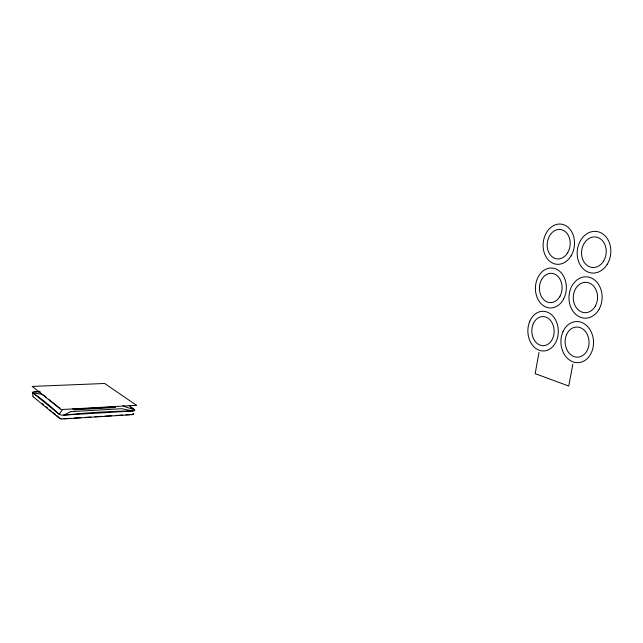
<?xml version="1.0" encoding="UTF-8"?>
<svg xmlns="http://www.w3.org/2000/svg" width="643" height="643" viewBox="0 0 643 643"><rect width="100%" height="100%" fill="white"/><g stroke="black" fill="none" stroke-linecap="round" stroke-linejoin="round"><path stroke-width="0.96" d="M538.987 352.46L535.161 373.655L568.742 386.033L572.833 364.139M62.218 410.146L59.188 414.285A1061.432 265.229 79.4 0 0 32.761 392.777A3.368 0.916 3.3 0 1 34.786 391.716A957.805 522.534 -38 0 1 39.721 391.29M64.027 418.689L71.003 418.255M73.993 418.071L80.97 417.637M84.956 417.387L90.936 417.018M94.923 416.768L101.899 416.334M104.889 416.142L111.866 415.708M115.853 415.458L122.829 415.024M125.819 414.839L131.799 414.47M74.138 409.221L115.394 406.882M115.33 407.509L74.074 409.856L72.522 408.651M37.768 391.579L34.786 391.716L40.453 392.037M130.457 407.003L134.5 409.824A3.311 0.956 4.7 0 1 132.908 410.973L63.761 415.121A3.528 1.029 3.4 0 1 59.188 414.285L32.761 392.777L42.454 394.328L46.256 397.374M123.086 405.492L124.67 406.609L134.5 409.824A983.573 288.932 77.8 0 0 129.179 405.629M48.53 399.199L59.936 408.321M42.149 403.579L43.7 404.849M46.023 406.754L47.566 408.024M49.889 409.929L51.44 411.199M52.983 412.468L55.306 414.373M56.857 415.643L59.18 417.548M32.616 392.294L32.849 396.184A2.853 0.788 3.3 0 0 32.97 396.594L59.325 418.255A2.99 0.884 3.3 0 0 63.199 418.963L132.153 414.663A2.813 0.82 4.7 0 0 133.511 413.666M61.768 418.73A2.355 0.699 3.3 0 1 59.952 418.183M132.876 413.682A2.21 0.643 4.7 0 1 132.707 414.309M33.637 396.586A2.242 0.619 3.3 0 1 33.54 396.249M70.585 411.681L63.761 415.121A1037.882 539.718 -39.1 0 1 132.908 410.973L121.631 408.715L70.585 411.681M136.525 405.331L61.045 409.575L32.15 386.427L104.688 383.485L136.525 405.331M607.169 264.418A20.914 16.782 -83.6 0 0 596.535 231.448A20.914 16.782 -83.6 0 0 578.33 260.761A20.914 16.782 -83.6 0 0 607.169 264.418M603.496 261.219A15.336 12.305 -83.6 0 0 595.788 237.002A15.336 12.305 -83.6 0 0 582.365 258.43A15.336 12.305 -83.6 0 0 603.496 261.219M563.035 331.539A20.576 16.308 87.4 0 0 577.293 362.668A20.576 16.308 87.4 0 0 591.303 332.109A20.576 16.308 87.4 0 0 563.035 331.539M566.668 334.408A15.086 11.96 87.4 0 0 577.205 357.178A15.086 11.96 87.4 0 0 587.397 334.714A15.086 11.96 87.4 0 0 566.668 334.408M563.541 299.108A19.997 15.456 -87.6 0 0 552.265 268.018A19.997 15.456 -87.6 0 0 536.857 296.777A19.997 15.456 -87.6 0 0 563.541 299.108M560.021 296.182A14.668 11.333 -87.6 0 0 551.831 273.339A14.668 11.333 -87.6 0 0 540.466 294.373A14.668 11.333 -87.6 0 0 560.021 296.182M571.056 255.874A20.198 15.641 -83.7 0 0 561.178 224.118A20.198 15.641 -83.7 0 0 544.171 252.538A20.198 15.641 -83.7 0 0 571.056 255.874M567.648 252.803A14.813 11.47 -83.7 0 0 560.479 229.479A14.813 11.47 -83.7 0 0 547.94 250.256A14.813 11.47 -83.7 0 0 567.648 252.803M529.856 321.082A19.861 15.231 88.7 0 0 543.158 350.99A19.861 15.231 88.7 0 0 556.235 321.315A19.861 15.231 88.7 0 0 529.856 321.082M533.256 323.807A14.564 11.164 88.7 0 0 543.078 345.685A14.564 11.164 88.7 0 0 552.594 323.871A14.564 11.164 88.7 0 0 533.256 323.807M599.123 309.146A20.705 16.573 -88.2 0 0 587.003 276.852A20.705 16.573 -88.2 0 0 570.518 306.486A20.705 16.573 -88.2 0 0 599.123 309.146M595.346 306.092A15.183 12.153 -88.2 0 0 586.545 282.357A15.183 12.153 -88.2 0 0 574.384 304.026A15.183 12.153 -88.2 0 0 595.346 306.092"/></g></svg>
